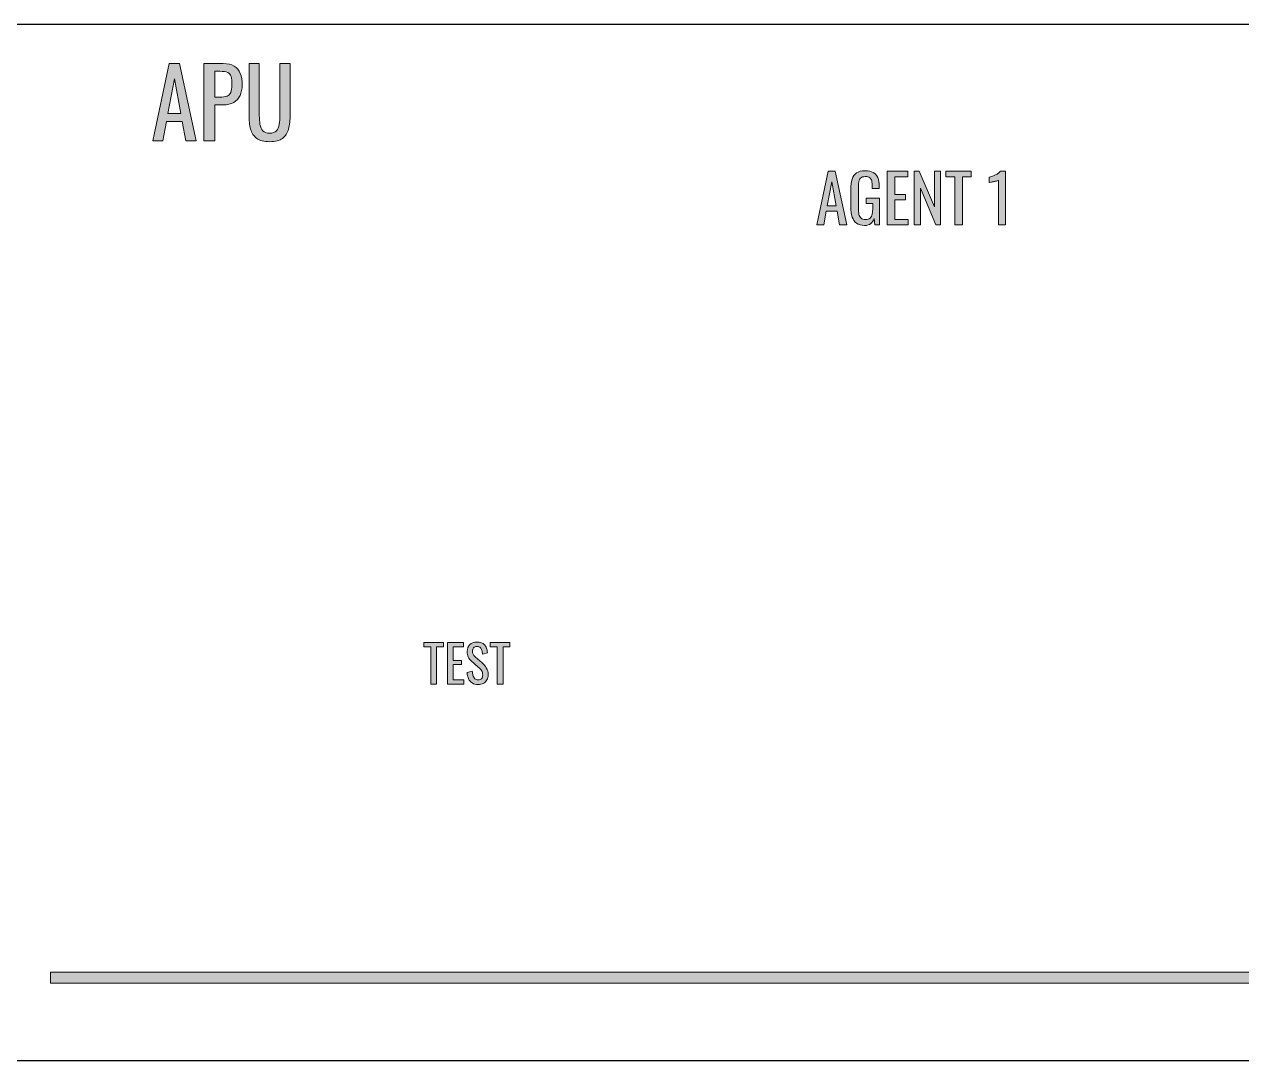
# Model space of a CAD drawing. Header units: inches. Extents: x 0 to 612, y 325 to 467.
# Drawn here: x 280.3 to 446.1, y 325.4 to 466.6 of the extents above; entities that cross this region are included whole.
import ezdxf

# ---------------------------------------------------------------- set-up
doc = ezdxf.new("R2010")
doc.units = ezdxf.units.IN
doc.header["$MEASUREMENT"] = 0
doc.layers.add('Fire_Holes v5_0', color=7, linetype='Continuous')
doc.layers.add('TEXT', color=7, linetype='Continuous')

# ---------------------------------------------------------------- blocks, each defined once
blk = doc.blocks.new('block 2')
at = {"layer": 'Fire_Holes v5_0', "color": 7, "lineweight": 25}
blk.add_lwpolyline([(611.88, 325.41), (0.12, 325.41)], dxfattribs=at)
blk = doc.blocks.new('block 11')
at = {"layer": 'Fire_Holes v5_0', "color": 7, "lineweight": 25}
blk.add_lwpolyline([(0.12, 466.59), (611.88, 466.59)], dxfattribs=at)
blk = doc.blocks.new('block 33')
at = {"layer": 'Fire_Holes v5_0'}
h = blk.add_hatch(color=7, dxfattribs=at)
h.dxf.hatch_style = 2
h.paths.add_polyline_path([(599.46, 335.96), (283.82, 335.96), (283.82, 337.46), (599.46, 337.46)])
at = {"layer": 'Fire_Holes v5_0', "lineweight": 0}
blk.add_lwpolyline([(599.46, 335.96), (283.82, 335.96), (283.82, 337.46), (599.46, 337.46), (599.46, 335.96)], dxfattribs=at)
blk = doc.blocks.new('block 77')
at = {"layer": 'TEXT'}
h = blk.add_hatch(color=7, dxfattribs=at)
h.dxf.hatch_style = 2
h.paths.add_polyline_path([(297.76, 450.72), (300, 461.25), (301.41, 461.25), (303.66, 450.72), (302.27, 450.72), (301.79, 453.37), (299.65, 453.37), (299.14, 450.72)])
h.paths.add_polyline_path([(299.84, 454.42), (301.6, 454.42), (300.71, 459.17)])
h = blk.add_hatch(color=7, dxfattribs=at)
h.dxf.hatch_style = 2
edge = h.paths.add_edge_path()
edge.add_spline(control_points=[(304.73, 450.72), (304.73, 450.72), (304.73, 461.25), (304.73, 461.25), (304.73, 461.25), (307.34, 461.25), (307.34, 461.25), (307.98, 461.25), (308.48, 461.13), (308.86, 460.9), (309.23, 460.67), (309.51, 460.34), (309.68, 459.91), (309.86, 459.47), (309.94, 458.95), (309.94, 458.33), (309.94, 457.78), (309.85, 457.3), (309.65, 456.89), (309.46, 456.48), (309.17, 456.17), (308.79, 455.95), (308.4, 455.73), (307.93, 455.62), (307.36, 455.62), (307.36, 455.62), (306.2, 455.62), (306.2, 455.62), (306.2, 455.62), (306.2, 450.72), (306.2, 450.72), (306.2, 450.72), (304.73, 450.72), (304.73, 450.72)], knot_values=[0, 0, 0, 0, 1, 1, 1, 2, 2, 2, 3, 3, 3, 4, 4, 4, 5, 5, 5, 6, 6, 6, 7, 7, 7, 8, 8, 8, 9, 9, 9, 10, 10, 10, 11, 11, 11, 11], degree=3, periodic=0)
edge = h.paths.add_edge_path()
edge.add_spline(control_points=[(306.2, 456.67), (306.2, 456.67), (306.88, 456.67), (306.88, 456.67), (307.3, 456.67), (307.63, 456.72), (307.88, 456.81), (308.12, 456.91), (308.29, 457.07), (308.4, 457.31), (308.5, 457.55), (308.55, 457.89), (308.55, 458.32), (308.55, 458.82), (308.51, 459.21), (308.44, 459.48), (308.37, 459.75), (308.21, 459.93), (307.98, 460.04), (307.75, 460.14), (307.38, 460.19), (306.89, 460.19), (306.89, 460.19), (306.2, 460.19), (306.2, 460.19), (306.2, 460.19), (306.2, 456.67), (306.2, 456.67)], knot_values=[0, 0, 0, 0, 1, 1, 1, 2, 2, 2, 3, 3, 3, 4, 4, 4, 5, 5, 5, 6, 6, 6, 7, 7, 7, 8, 8, 8, 9, 9, 9, 9], degree=3, periodic=0)
h = blk.add_hatch(color=7, dxfattribs=at)
h.dxf.hatch_style = 2
edge = h.paths.add_edge_path()
edge.add_spline(control_points=[(313.69, 450.6), (312.92, 450.6), (312.34, 450.75), (311.93, 451.05), (311.52, 451.36), (311.25, 451.78), (311.1, 452.33), (310.95, 452.88), (310.88, 453.53), (310.88, 454.26), (310.88, 454.26), (310.88, 461.25), (310.88, 461.25), (310.88, 461.25), (312.28, 461.25), (312.28, 461.25), (312.28, 461.25), (312.28, 454.2), (312.28, 454.2), (312.28, 453.75), (312.31, 453.34), (312.37, 452.96), (312.43, 452.59), (312.57, 452.3), (312.77, 452.08), (312.97, 451.86), (313.28, 451.76), (313.69, 451.76), (314.1, 451.76), (314.41, 451.86), (314.61, 452.08), (314.81, 452.3), (314.94, 452.59), (315, 452.96), (315.06, 453.34), (315.09, 453.75), (315.09, 454.2), (315.09, 454.2), (315.09, 461.25), (315.09, 461.25), (315.09, 461.25), (316.48, 461.25), (316.48, 461.25), (316.48, 461.25), (316.48, 454.26), (316.48, 454.26), (316.48, 453.53), (316.41, 452.88), (316.26, 452.33), (316.11, 451.78), (315.84, 451.36), (315.44, 451.05), (315.03, 450.75), (314.45, 450.6), (313.69, 450.6)], knot_values=[0, 0, 0, 0, 1, 1, 1, 2, 2, 2, 3, 3, 3, 4, 4, 4, 5, 5, 5, 6, 6, 6, 7, 7, 7, 8, 8, 8, 9, 9, 9, 10, 10, 10, 11, 11, 11, 12, 12, 12, 13, 13, 13, 14, 14, 14, 15, 15, 15, 16, 16, 16, 17, 17, 17, 18, 18, 18, 18], degree=3, periodic=0)
at = {"layer": 'TEXT', "lineweight": 0}
for points in [[(297.76, 450.72), (300, 461.25), (301.41, 461.25), (303.66, 450.72), (302.27, 450.72), (301.79, 453.37), (299.65, 453.37), (299.14, 450.72), (297.76, 450.72)], [(299.84, 454.42), (301.6, 454.42), (300.71, 459.17), (299.84, 454.42)]]:
    blk.add_lwpolyline(points, dxfattribs=at)
for points, knots in [([(304.73, 450.72), (304.73, 450.72), (304.73, 461.25), (304.73, 461.25), (304.73, 461.25), (307.34, 461.25), (307.34, 461.25), (307.98, 461.25), (308.48, 461.13), (308.86, 460.9), (309.23, 460.67), (309.51, 460.34), (309.68, 459.91), (309.86, 459.47), (309.94, 458.95), (309.94, 458.33), (309.94, 457.78), (309.85, 457.3), (309.65, 456.89), (309.46, 456.48), (309.17, 456.17), (308.79, 455.95), (308.4, 455.73), (307.93, 455.62), (307.36, 455.62), (307.36, 455.62), (306.2, 455.62), (306.2, 455.62), (306.2, 455.62), (306.2, 450.72), (306.2, 450.72), (306.2, 450.72), (304.73, 450.72), (304.73, 450.72)], [0, 0, 0, 0, 1, 1, 1, 2, 2, 2, 3, 3, 3, 4, 4, 4, 5, 5, 5, 6, 6, 6, 7, 7, 7, 8, 8, 8, 9, 9, 9, 10, 10, 10, 11, 11, 11, 11]), ([(313.69, 450.6), (312.92, 450.6), (312.34, 450.75), (311.93, 451.05), (311.52, 451.36), (311.25, 451.78), (311.1, 452.33), (310.95, 452.88), (310.88, 453.53), (310.88, 454.26), (310.88, 454.26), (310.88, 461.25), (310.88, 461.25), (310.88, 461.25), (312.28, 461.25), (312.28, 461.25), (312.28, 461.25), (312.28, 454.2), (312.28, 454.2), (312.28, 453.75), (312.31, 453.34), (312.37, 452.96), (312.43, 452.59), (312.57, 452.3), (312.77, 452.08), (312.97, 451.86), (313.28, 451.76), (313.69, 451.76), (314.1, 451.76), (314.41, 451.86), (314.61, 452.08), (314.81, 452.3), (314.94, 452.59), (315, 452.96), (315.06, 453.34), (315.09, 453.75), (315.09, 454.2), (315.09, 454.2), (315.09, 461.25), (315.09, 461.25), (315.09, 461.25), (316.48, 461.25), (316.48, 461.25), (316.48, 461.25), (316.48, 454.26), (316.48, 454.26), (316.48, 453.53), (316.41, 452.88), (316.26, 452.33), (316.11, 451.78), (315.84, 451.36), (315.44, 451.05), (315.03, 450.75), (314.45, 450.6), (313.69, 450.6)], [0, 0, 0, 0, 1, 1, 1, 2, 2, 2, 3, 3, 3, 4, 4, 4, 5, 5, 5, 6, 6, 6, 7, 7, 7, 8, 8, 8, 9, 9, 9, 10, 10, 10, 11, 11, 11, 12, 12, 12, 13, 13, 13, 14, 14, 14, 15, 15, 15, 16, 16, 16, 17, 17, 17, 18, 18, 18, 18]), ([(306.2, 456.67), (306.2, 456.67), (306.88, 456.67), (306.88, 456.67), (307.3, 456.67), (307.63, 456.72), (307.88, 456.81), (308.12, 456.91), (308.29, 457.07), (308.4, 457.31), (308.5, 457.55), (308.55, 457.89), (308.55, 458.32), (308.55, 458.82), (308.51, 459.21), (308.44, 459.48), (308.37, 459.75), (308.21, 459.93), (307.98, 460.04), (307.75, 460.14), (307.38, 460.19), (306.89, 460.19), (306.89, 460.19), (306.2, 460.19), (306.2, 460.19), (306.2, 460.19), (306.2, 456.67), (306.2, 456.67)], [0, 0, 0, 0, 1, 1, 1, 2, 2, 2, 3, 3, 3, 4, 4, 4, 5, 5, 5, 6, 6, 6, 7, 7, 7, 8, 8, 8, 9, 9, 9, 9])]:
    blk.add_open_spline(points, degree=3, knots=knots, dxfattribs=at)
blk = doc.blocks.new('block 83')
at = {"layer": 'TEXT'}
h = blk.add_hatch(color=7, dxfattribs=at)
h.dxf.hatch_style = 2
h.paths.add_polyline_path([(388.2, 439.28), (389.75, 446.57), (390.73, 446.57), (392.29, 439.28), (391.32, 439.28), (390.99, 441.12), (389.51, 441.12), (389.15, 439.28)])
h.paths.add_polyline_path([(389.64, 441.85), (390.86, 441.85), (390.24, 445.13)])
h = blk.add_hatch(color=7, dxfattribs=at)
h.dxf.hatch_style = 2
edge = h.paths.add_edge_path()
edge.add_spline(control_points=[(394.73, 439.19), (394.27, 439.19), (393.91, 439.29), (393.63, 439.49), (393.36, 439.68), (393.16, 439.97), (393.04, 440.34), (392.92, 440.71), (392.85, 441.16), (392.85, 441.68), (392.85, 441.68), (392.85, 444.12), (392.85, 444.12), (392.85, 444.65), (392.91, 445.11), (393.02, 445.48), (393.13, 445.86), (393.33, 446.14), (393.61, 446.34), (393.9, 446.54), (394.3, 446.64), (394.81, 446.64), (395.26, 446.64), (395.63, 446.56), (395.91, 446.41), (396.19, 446.26), (396.39, 446.02), (396.52, 445.71), (396.64, 445.39), (396.71, 444.99), (396.71, 444.51), (396.71, 444.51), (396.71, 444.24), (396.71, 444.24), (396.71, 444.24), (395.75, 444.24), (395.75, 444.24), (395.75, 444.24), (395.75, 444.47), (395.75, 444.47), (395.75, 444.79), (395.73, 445.05), (395.69, 445.25), (395.65, 445.45), (395.56, 445.6), (395.43, 445.7), (395.3, 445.8), (395.1, 445.85), (394.82, 445.85), (394.52, 445.85), (394.31, 445.78), (394.17, 445.64), (394.04, 445.5), (393.95, 445.31), (393.92, 445.08), (393.89, 444.84), (393.87, 444.57), (393.87, 444.27), (393.87, 444.27), (393.87, 441.57), (393.87, 441.57), (393.87, 441.22), (393.9, 440.93), (393.95, 440.7), (394, 440.46), (394.1, 440.29), (394.24, 440.18), (394.38, 440.06), (394.59, 440), (394.85, 440), (395.12, 440), (395.32, 440.07), (395.46, 440.19), (395.61, 440.32), (395.71, 440.51), (395.76, 440.75), (395.81, 441), (395.84, 441.3), (395.84, 441.67), (395.84, 441.67), (395.84, 442.17), (395.84, 442.17), (395.84, 442.17), (394.92, 442.17), (394.92, 442.17), (394.92, 442.17), (394.92, 442.89), (394.92, 442.89), (394.92, 442.89), (396.76, 442.89), (396.76, 442.89), (396.76, 442.89), (396.76, 439.28), (396.76, 439.28), (396.76, 439.28), (396.12, 439.28), (396.12, 439.28), (396.12, 439.28), (396.02, 440.12), (396.02, 440.12), (395.93, 439.85), (395.78, 439.63), (395.57, 439.46), (395.37, 439.28), (395.09, 439.19), (394.73, 439.19)], knot_values=[0, 0, 0, 0, 1, 1, 1, 2, 2, 2, 3, 3, 3, 4, 4, 4, 5, 5, 5, 6, 6, 6, 7, 7, 7, 8, 8, 8, 9, 9, 9, 10, 10, 10, 11, 11, 11, 12, 12, 12, 13, 13, 13, 14, 14, 14, 15, 15, 15, 16, 16, 16, 17, 17, 17, 18, 18, 18, 19, 19, 19, 20, 20, 20, 21, 21, 21, 22, 22, 22, 23, 23, 23, 24, 24, 24, 25, 25, 25, 26, 26, 26, 27, 27, 27, 28, 28, 28, 29, 29, 29, 30, 30, 30, 31, 31, 31, 32, 32, 32, 33, 33, 33, 34, 34, 34, 35, 35, 35, 35], degree=3, periodic=0)
h = blk.add_hatch(color=7, dxfattribs=at)
h.dxf.hatch_style = 2
h.paths.add_polyline_path([(397.8, 439.28), (397.8, 446.57), (400.63, 446.57), (400.63, 445.82), (398.82, 445.82), (398.82, 443.41), (400.29, 443.41), (400.29, 442.69), (398.82, 442.69), (398.82, 440.01), (400.65, 440.01), (400.65, 439.28)])
h = blk.add_hatch(color=7, dxfattribs=at)
h.dxf.hatch_style = 2
h.paths.add_polyline_path([(401.47, 439.28), (401.47, 446.57), (402.16, 446.57), (404.23, 441.73), (404.23, 446.57), (405.08, 446.57), (405.08, 439.28), (404.43, 439.28), (402.33, 444.26), (402.33, 439.28)])
h = blk.add_hatch(color=7, dxfattribs=at)
h.dxf.hatch_style = 2
h.paths.add_polyline_path([(407.02, 439.28), (407.02, 445.82), (405.79, 445.82), (405.79, 446.57), (409.23, 446.57), (409.23, 445.82), (408.04, 445.82), (408.04, 439.28)])
h = blk.add_hatch(color=7, dxfattribs=at)
h.dxf.hatch_style = 2
edge = h.paths.add_edge_path()
edge.add_spline(control_points=[(412.97, 439.28), (412.97, 439.28), (412.97, 445.31), (412.97, 445.31), (412.96, 445.31), (412.89, 445.29), (412.77, 445.26), (412.64, 445.23), (412.49, 445.2), (412.33, 445.17), (412.17, 445.14), (412.02, 445.11), (411.9, 445.09), (411.77, 445.07), (411.71, 445.05), (411.7, 445.05), (411.7, 445.05), (411.7, 445.78), (411.7, 445.78), (411.8, 445.81), (411.92, 445.84), (412.05, 445.88), (412.19, 445.92), (412.33, 445.97), (412.47, 446.03), (412.61, 446.09), (412.74, 446.17), (412.87, 446.26), (413, 446.35), (413.11, 446.45), (413.2, 446.57), (413.2, 446.57), (413.93, 446.57), (413.93, 446.57), (413.93, 446.57), (413.93, 439.28), (413.93, 439.28), (413.93, 439.28), (412.97, 439.28), (412.97, 439.28)], knot_values=[0, 0, 0, 0, 1, 1, 1, 2, 2, 2, 3, 3, 3, 4, 4, 4, 5, 5, 5, 6, 6, 6, 7, 7, 7, 8, 8, 8, 9, 9, 9, 10, 10, 10, 11, 11, 11, 12, 12, 12, 13, 13, 13, 13], degree=3, periodic=0)
at = {"layer": 'TEXT', "lineweight": 0}
for points in [[(388.2, 439.28), (389.75, 446.57), (390.73, 446.57), (392.29, 439.28), (391.32, 439.28), (390.99, 441.12), (389.51, 441.12), (389.15, 439.28), (388.2, 439.28)], [(397.8, 439.28), (397.8, 446.57), (400.63, 446.57), (400.63, 445.82), (398.82, 445.82), (398.82, 443.41), (400.29, 443.41), (400.29, 442.69), (398.82, 442.69), (398.82, 440.01), (400.65, 440.01), (400.65, 439.28), (397.8, 439.28)], [(401.47, 439.28), (401.47, 446.57), (402.16, 446.57), (404.23, 441.73), (404.23, 446.57), (405.08, 446.57), (405.08, 439.28), (404.43, 439.28), (402.33, 444.26), (402.33, 439.28), (401.47, 439.28)], [(407.02, 439.28), (407.02, 445.82), (405.79, 445.82), (405.79, 446.57), (409.23, 446.57), (409.23, 445.82), (408.04, 445.82), (408.04, 439.28), (407.02, 439.28)], [(389.64, 441.85), (390.86, 441.85), (390.24, 445.13), (389.64, 441.85)]]:
    blk.add_lwpolyline(points, dxfattribs=at)
for points, knots in [([(394.73, 439.19), (394.27, 439.19), (393.91, 439.29), (393.63, 439.49), (393.36, 439.68), (393.16, 439.97), (393.04, 440.34), (392.92, 440.71), (392.85, 441.16), (392.85, 441.68), (392.85, 441.68), (392.85, 444.12), (392.85, 444.12), (392.85, 444.65), (392.91, 445.11), (393.02, 445.48), (393.13, 445.86), (393.33, 446.14), (393.61, 446.34), (393.9, 446.54), (394.3, 446.64), (394.81, 446.64), (395.26, 446.64), (395.63, 446.56), (395.91, 446.41), (396.19, 446.26), (396.39, 446.02), (396.52, 445.71), (396.64, 445.39), (396.71, 444.99), (396.71, 444.51), (396.71, 444.51), (396.71, 444.24), (396.71, 444.24), (396.71, 444.24), (395.75, 444.24), (395.75, 444.24), (395.75, 444.24), (395.75, 444.47), (395.75, 444.47), (395.75, 444.79), (395.73, 445.05), (395.69, 445.25), (395.65, 445.45), (395.56, 445.6), (395.43, 445.7), (395.3, 445.8), (395.1, 445.85), (394.82, 445.85), (394.52, 445.85), (394.31, 445.78), (394.17, 445.64), (394.04, 445.5), (393.95, 445.31), (393.92, 445.08), (393.89, 444.84), (393.87, 444.57), (393.87, 444.27), (393.87, 444.27), (393.87, 441.57), (393.87, 441.57), (393.87, 441.22), (393.9, 440.93), (393.95, 440.7), (394, 440.46), (394.1, 440.29), (394.24, 440.18), (394.38, 440.06), (394.59, 440), (394.85, 440), (395.12, 440), (395.32, 440.07), (395.46, 440.19), (395.61, 440.32), (395.71, 440.51), (395.76, 440.75), (395.81, 441), (395.84, 441.3), (395.84, 441.67), (395.84, 441.67), (395.84, 442.17), (395.84, 442.17), (395.84, 442.17), (394.92, 442.17), (394.92, 442.17), (394.92, 442.17), (394.92, 442.89), (394.92, 442.89), (394.92, 442.89), (396.76, 442.89), (396.76, 442.89), (396.76, 442.89), (396.76, 439.28), (396.76, 439.28), (396.76, 439.28), (396.12, 439.28), (396.12, 439.28), (396.12, 439.28), (396.02, 440.12), (396.02, 440.12), (395.93, 439.85), (395.78, 439.63), (395.57, 439.46), (395.37, 439.28), (395.09, 439.19), (394.73, 439.19)], [0, 0, 0, 0, 1, 1, 1, 2, 2, 2, 3, 3, 3, 4, 4, 4, 5, 5, 5, 6, 6, 6, 7, 7, 7, 8, 8, 8, 9, 9, 9, 10, 10, 10, 11, 11, 11, 12, 12, 12, 13, 13, 13, 14, 14, 14, 15, 15, 15, 16, 16, 16, 17, 17, 17, 18, 18, 18, 19, 19, 19, 20, 20, 20, 21, 21, 21, 22, 22, 22, 23, 23, 23, 24, 24, 24, 25, 25, 25, 26, 26, 26, 27, 27, 27, 28, 28, 28, 29, 29, 29, 30, 30, 30, 31, 31, 31, 32, 32, 32, 33, 33, 33, 34, 34, 34, 35, 35, 35, 35]), ([(412.97, 439.28), (412.97, 439.28), (412.97, 445.31), (412.97, 445.31), (412.96, 445.31), (412.89, 445.29), (412.77, 445.26), (412.64, 445.23), (412.49, 445.2), (412.33, 445.17), (412.17, 445.14), (412.02, 445.11), (411.9, 445.09), (411.77, 445.07), (411.71, 445.05), (411.7, 445.05), (411.7, 445.05), (411.7, 445.78), (411.7, 445.78), (411.8, 445.81), (411.92, 445.84), (412.05, 445.88), (412.19, 445.92), (412.33, 445.97), (412.47, 446.03), (412.61, 446.09), (412.74, 446.17), (412.87, 446.26), (413, 446.35), (413.11, 446.45), (413.2, 446.57), (413.2, 446.57), (413.93, 446.57), (413.93, 446.57), (413.93, 446.57), (413.93, 439.28), (413.93, 439.28), (413.93, 439.28), (412.97, 439.28), (412.97, 439.28)], [0, 0, 0, 0, 1, 1, 1, 2, 2, 2, 3, 3, 3, 4, 4, 4, 5, 5, 5, 6, 6, 6, 7, 7, 7, 8, 8, 8, 9, 9, 9, 10, 10, 10, 11, 11, 11, 12, 12, 12, 13, 13, 13, 13])]:
    blk.add_open_spline(points, degree=3, knots=knots, dxfattribs=at)
blk = doc.blocks.new('block 87')
at = {"layer": 'TEXT'}
h = blk.add_hatch(color=7, dxfattribs=at)
h.dxf.hatch_style = 2
h.paths.add_polyline_path([(335.64, 376.72), (335.64, 381.8), (334.68, 381.8), (334.68, 382.39), (337.36, 382.39), (337.36, 381.8), (336.43, 381.8), (336.43, 376.72)])
h = blk.add_hatch(color=7, dxfattribs=at)
h.dxf.hatch_style = 2
h.paths.add_polyline_path([(337.9, 376.72), (337.9, 382.39), (340.1, 382.39), (340.1, 381.8), (338.7, 381.8), (338.7, 379.92), (339.84, 379.92), (339.84, 379.36), (338.7, 379.36), (338.7, 377.28), (340.12, 377.28), (340.12, 376.72)])
h = blk.add_hatch(color=7, dxfattribs=at)
h.dxf.hatch_style = 2
edge = h.paths.add_edge_path()
edge.add_spline(control_points=[(342.09, 376.65), (341.76, 376.65), (341.49, 376.72), (341.27, 376.86), (341.06, 377), (340.89, 377.2), (340.78, 377.44), (340.67, 377.69), (340.6, 377.98), (340.58, 378.3), (340.58, 378.3), (341.29, 378.49), (341.29, 378.49), (341.3, 378.29), (341.33, 378.1), (341.38, 377.91), (341.43, 377.73), (341.51, 377.57), (341.62, 377.45), (341.73, 377.34), (341.89, 377.28), (342.09, 377.28), (342.3, 377.28), (342.45, 377.33), (342.56, 377.45), (342.66, 377.56), (342.71, 377.73), (342.71, 377.94), (342.71, 378.2), (342.66, 378.4), (342.54, 378.56), (342.42, 378.72), (342.27, 378.87), (342.1, 379.03), (342.1, 379.03), (341.15, 379.87), (341.15, 379.87), (340.96, 380.04), (340.82, 380.21), (340.73, 380.41), (340.64, 380.6), (340.6, 380.84), (340.6, 381.13), (340.6, 381.54), (340.72, 381.86), (340.96, 382.09), (341.19, 382.32), (341.52, 382.44), (341.93, 382.44), (342.15, 382.44), (342.35, 382.41), (342.52, 382.35), (342.69, 382.29), (342.83, 382.2), (342.95, 382.08), (343.06, 381.96), (343.15, 381.8), (343.22, 381.62), (343.29, 381.44), (343.33, 381.22), (343.36, 380.97), (343.36, 380.97), (342.69, 380.79), (342.69, 380.79), (342.67, 380.98), (342.64, 381.15), (342.6, 381.3), (342.56, 381.46), (342.49, 381.59), (342.38, 381.68), (342.28, 381.78), (342.12, 381.83), (341.93, 381.83), (341.73, 381.83), (341.58, 381.77), (341.47, 381.67), (341.36, 381.56), (341.31, 381.41), (341.31, 381.2), (341.31, 381.03), (341.33, 380.89), (341.39, 380.78), (341.45, 380.66), (341.55, 380.55), (341.68, 380.43), (341.68, 380.43), (342.64, 379.59), (342.64, 379.59), (342.85, 379.41), (343.04, 379.18), (343.2, 378.92), (343.37, 378.67), (343.45, 378.36), (343.45, 378), (343.45, 377.72), (343.39, 377.48), (343.27, 377.28), (343.16, 377.08), (343, 376.92), (342.79, 376.81), (342.59, 376.71), (342.36, 376.65), (342.09, 376.65)], knot_values=[0, 0, 0, 0, 1, 1, 1, 2, 2, 2, 3, 3, 3, 4, 4, 4, 5, 5, 5, 6, 6, 6, 7, 7, 7, 8, 8, 8, 9, 9, 9, 10, 10, 10, 11, 11, 11, 12, 12, 12, 13, 13, 13, 14, 14, 14, 15, 15, 15, 16, 16, 16, 17, 17, 17, 18, 18, 18, 19, 19, 19, 20, 20, 20, 21, 21, 21, 22, 22, 22, 23, 23, 23, 24, 24, 24, 25, 25, 25, 26, 26, 26, 27, 27, 27, 28, 28, 28, 29, 29, 29, 30, 30, 30, 31, 31, 31, 32, 32, 32, 33, 33, 33, 34, 34, 34, 34], degree=3, periodic=0)
h = blk.add_hatch(color=7, dxfattribs=at)
h.dxf.hatch_style = 2
h.paths.add_polyline_path([(344.69, 376.72), (344.69, 381.8), (343.73, 381.8), (343.73, 382.39), (346.41, 382.39), (346.41, 381.8), (345.48, 381.8), (345.48, 376.72)])
at = {"layer": 'TEXT', "lineweight": 0}
for points in [[(335.64, 376.72), (335.64, 381.8), (334.68, 381.8), (334.68, 382.39), (337.36, 382.39), (337.36, 381.8), (336.43, 381.8), (336.43, 376.72), (335.64, 376.72)], [(337.9, 376.72), (337.9, 382.39), (340.1, 382.39), (340.1, 381.8), (338.7, 381.8), (338.7, 379.92), (339.84, 379.92), (339.84, 379.36), (338.7, 379.36), (338.7, 377.28), (340.12, 377.28), (340.12, 376.72), (337.9, 376.72)], [(344.69, 376.72), (344.69, 381.8), (343.73, 381.8), (343.73, 382.39), (346.41, 382.39), (346.41, 381.8), (345.48, 381.8), (345.48, 376.72), (344.69, 376.72)]]:
    blk.add_lwpolyline(points, dxfattribs=at)
blk.add_open_spline([(342.09, 376.65), (341.76, 376.65), (341.49, 376.72), (341.27, 376.86), (341.06, 377), (340.89, 377.2), (340.78, 377.44), (340.67, 377.69), (340.6, 377.98), (340.58, 378.3), (340.58, 378.3), (341.29, 378.49), (341.29, 378.49), (341.3, 378.29), (341.33, 378.1), (341.38, 377.91), (341.43, 377.73), (341.51, 377.57), (341.62, 377.45), (341.73, 377.34), (341.89, 377.28), (342.09, 377.28), (342.3, 377.28), (342.45, 377.33), (342.56, 377.45), (342.66, 377.56), (342.71, 377.73), (342.71, 377.94), (342.71, 378.2), (342.66, 378.4), (342.54, 378.56), (342.42, 378.72), (342.27, 378.87), (342.1, 379.03), (342.1, 379.03), (341.15, 379.87), (341.15, 379.87), (340.96, 380.04), (340.82, 380.21), (340.73, 380.41), (340.64, 380.6), (340.6, 380.84), (340.6, 381.13), (340.6, 381.54), (340.72, 381.86), (340.96, 382.09), (341.19, 382.32), (341.52, 382.44), (341.93, 382.44), (342.15, 382.44), (342.35, 382.41), (342.52, 382.35), (342.69, 382.29), (342.83, 382.2), (342.95, 382.08), (343.06, 381.96), (343.15, 381.8), (343.22, 381.62), (343.29, 381.44), (343.33, 381.22), (343.36, 380.97), (343.36, 380.97), (342.69, 380.79), (342.69, 380.79), (342.67, 380.98), (342.64, 381.15), (342.6, 381.3), (342.56, 381.46), (342.49, 381.59), (342.38, 381.68), (342.28, 381.78), (342.12, 381.83), (341.93, 381.83), (341.73, 381.83), (341.58, 381.77), (341.47, 381.67), (341.36, 381.56), (341.31, 381.41), (341.31, 381.2), (341.31, 381.03), (341.33, 380.89), (341.39, 380.78), (341.45, 380.66), (341.55, 380.55), (341.68, 380.43), (341.68, 380.43), (342.64, 379.59), (342.64, 379.59), (342.85, 379.41), (343.04, 379.18), (343.2, 378.92), (343.37, 378.67), (343.45, 378.36), (343.45, 378), (343.45, 377.72), (343.39, 377.48), (343.27, 377.28), (343.16, 377.08), (343, 376.92), (342.79, 376.81), (342.59, 376.71), (342.36, 376.65), (342.09, 376.65)], degree=3, knots=[0, 0, 0, 0, 1, 1, 1, 2, 2, 2, 3, 3, 3, 4, 4, 4, 5, 5, 5, 6, 6, 6, 7, 7, 7, 8, 8, 8, 9, 9, 9, 10, 10, 10, 11, 11, 11, 12, 12, 12, 13, 13, 13, 14, 14, 14, 15, 15, 15, 16, 16, 16, 17, 17, 17, 18, 18, 18, 19, 19, 19, 20, 20, 20, 21, 21, 21, 22, 22, 22, 23, 23, 23, 24, 24, 24, 25, 25, 25, 26, 26, 26, 27, 27, 27, 28, 28, 28, 29, 29, 29, 30, 30, 30, 31, 31, 31, 32, 32, 32, 33, 33, 33, 34, 34, 34, 34], dxfattribs=at)

msp = doc.modelspace()

# ---------------------------------------------------------------- block references
at = {"layer": 'Fire_Holes v5_0'}
for name in ['block 11', 'block 33', 'block 2']:
    msp.add_blockref(name, (0, 0), dxfattribs=at)
at = {"layer": 'TEXT'}
for name in ['block 77', 'block 83', 'block 87']:
    msp.add_blockref(name, (0, 0), dxfattribs=at)

doc.saveas('drawing.dxf')
